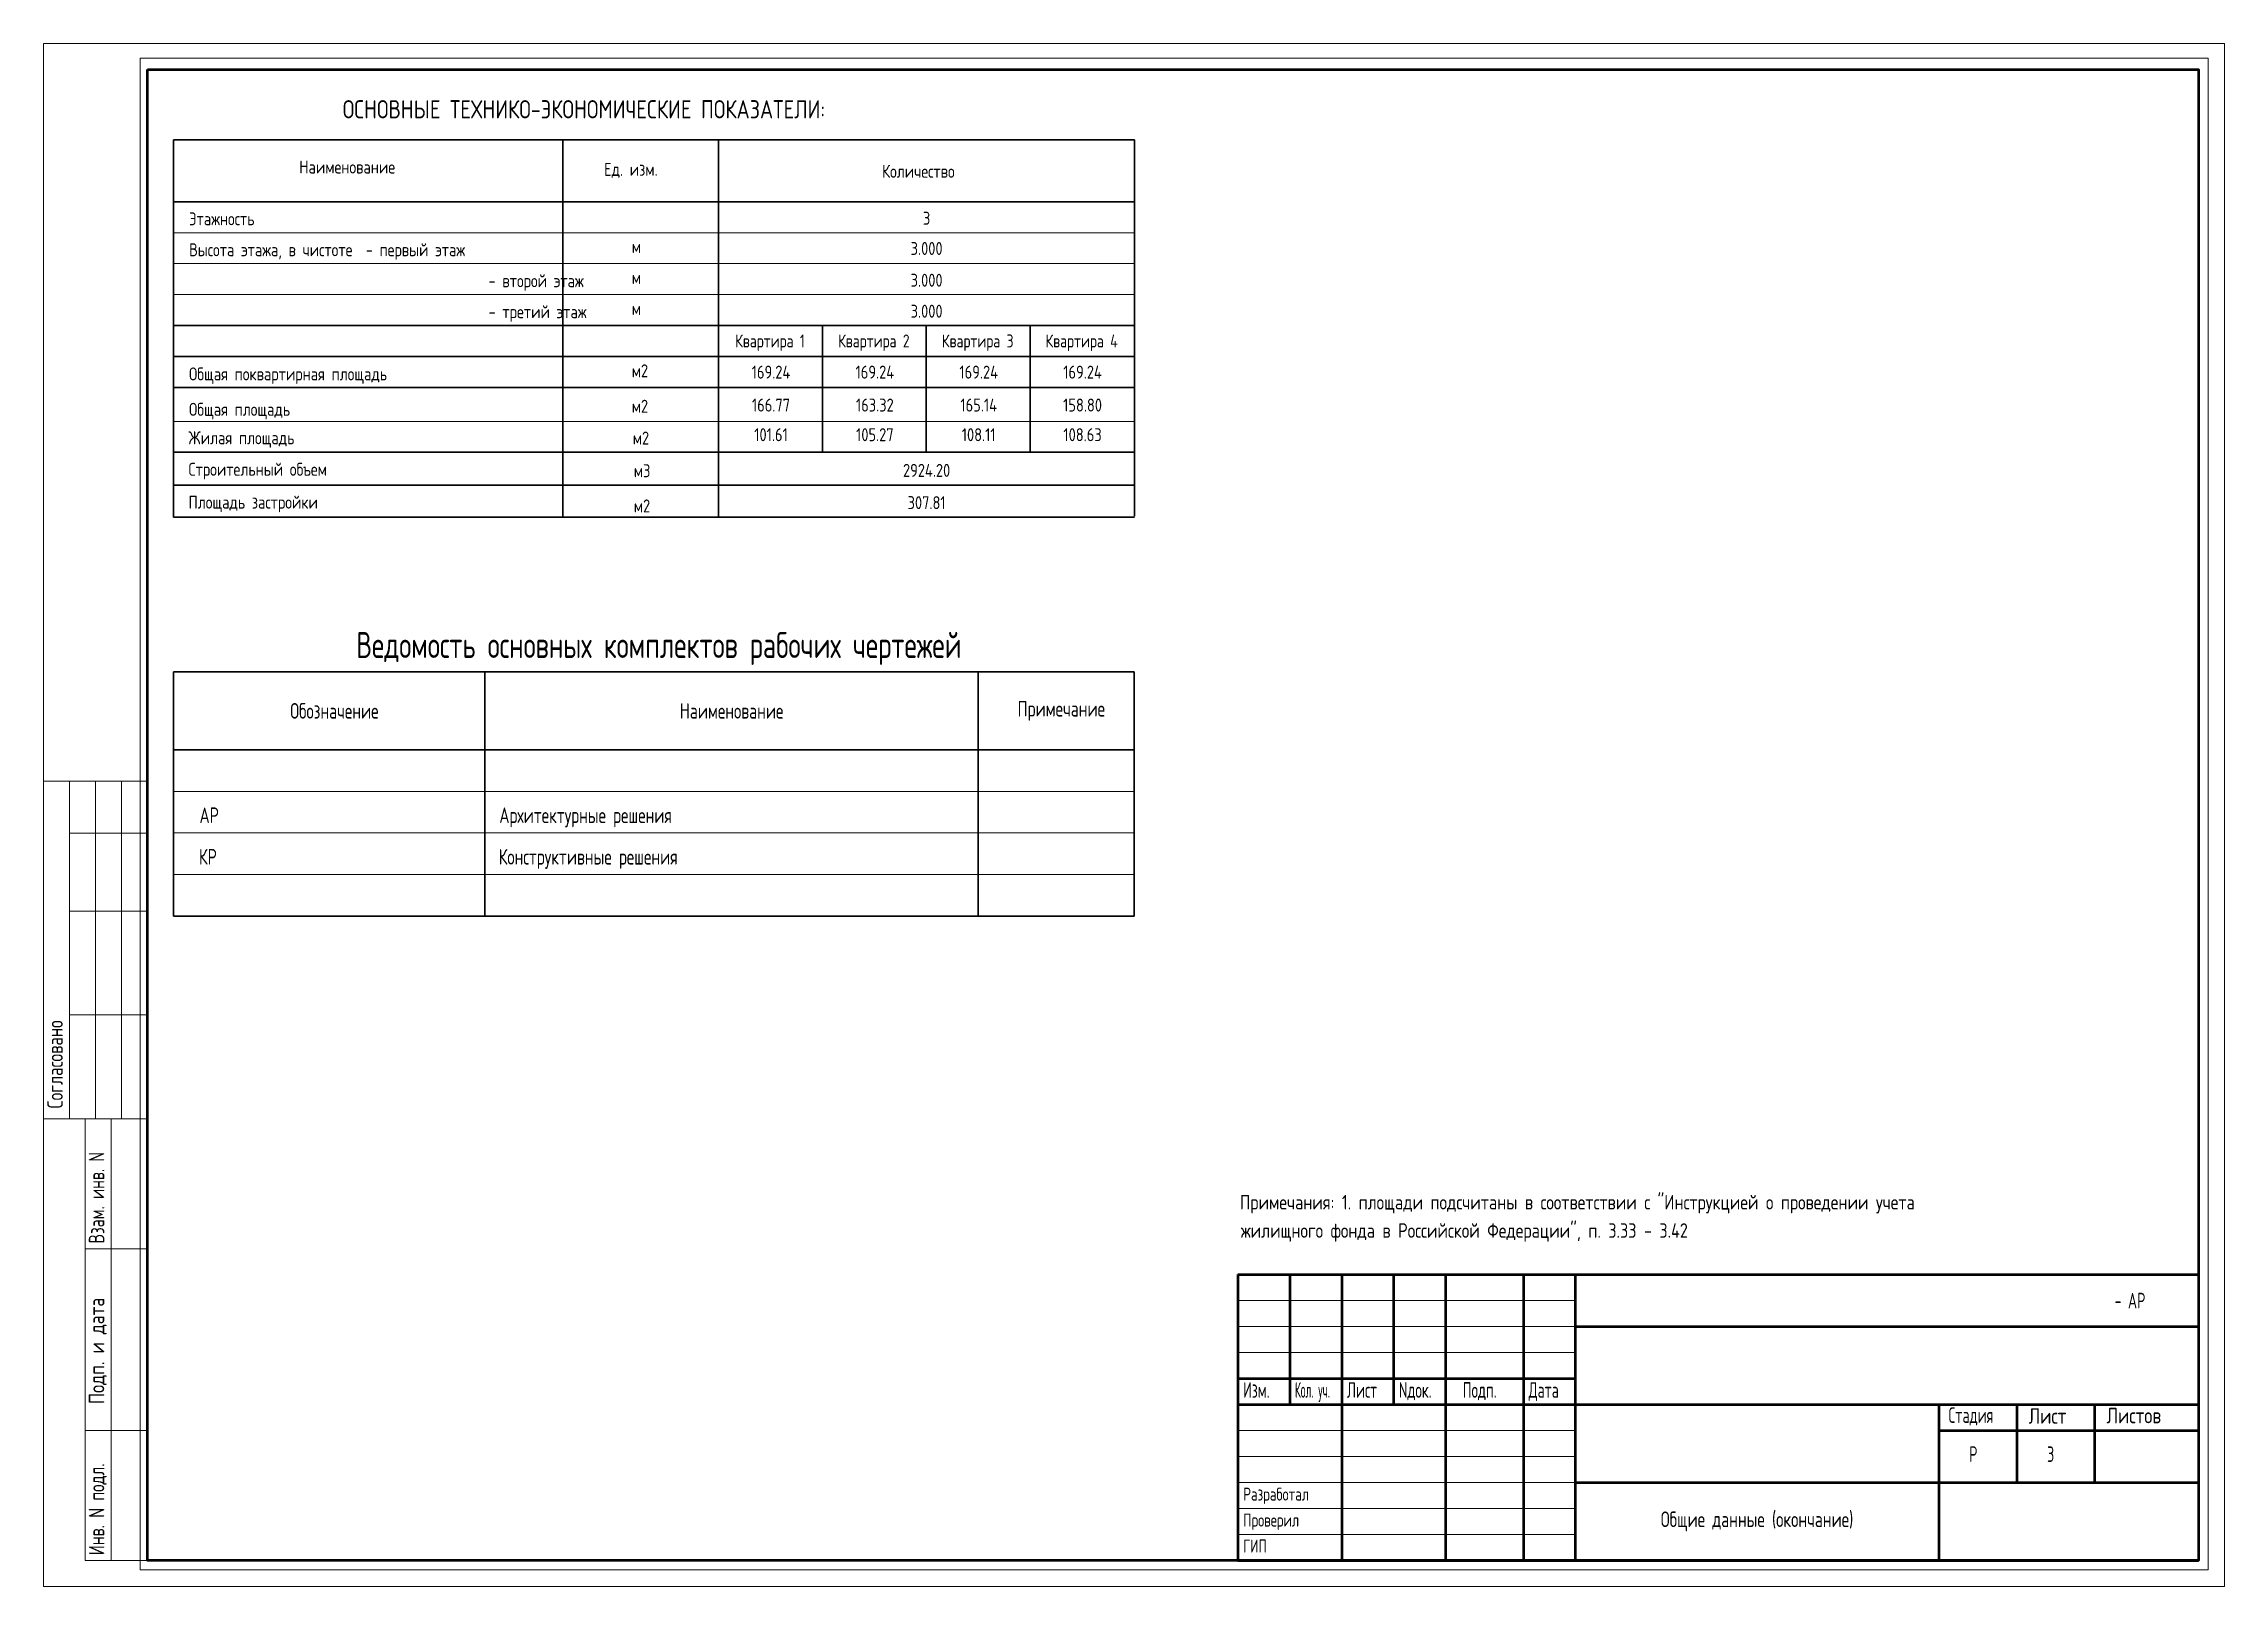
# Paper-space layout 'A3' of a CAD drawing. Header units: millimetres. Extents: x -3 to 417, y -3 to 294.
# The model-space entities are those that its viewports show. They can reach past a viewport. Long polylines and large blocks are cut down to what shows.
import ezdxf
from ezdxf.enums import TextEntityAlignment as Align

# ---------------------------------------------------------------- set-up
doc = ezdxf.new("R2010")
doc.units = ezdxf.units.MM
doc.header["$LTSCALE"] = 100
for name, color, linetype, lineweight in [('0.3', 7, 'Continuous', 30), ('0.5', 7, 'Continuous', 50), ('Примітки 0.09', 200, 'Continuous', 9), ('Тонкі 0.18', 142, 'Continuous', 18), ('Штрихування 0.09', 253, 'Continuous', 9)]:
    doc.layers.add(name, color=color, linetype=linetype, lineweight=lineweight)
doc.layers.add('ViewPorts', color=240, linetype='Continuous', plot=False)
doc.styles.add('GOST 2.304', font='CS_Gost2304.shx')
doc.styles.add('SPDS', font='SPDS.shx', dxfattribs={"width": 0.9})

# ---------------------------------------------------------------- blocks, each defined once
blk = doc.blocks.new('A$C1BD929A5')
at = {"layer": 'Тонкі 0.18', "color": 0, "extrusion": (1, 0, 0)}
for points, elevation in [([(8500, 0), (15000, 0)], -2000), ([(14000, 0), (15000, 0)], -1500), ([(14000, 0), (15000, 0)], -1000), ([(14000, 0), (15000, 0)], -500), ([(12500, 0), (14000, 0)], -1500), ([(12500, 0), (14000, 0)], -1000), ([(12500, 0), (14000, 0)], -500), ([(10500, 0), (12500, 0)], -1500), ([(10500, 0), (12500, 0)], -1000), ([(10500, 0), (12500, 0)], -500), ([(8500, 0), (10500, 0)], -1500), ([(8500, 0), (10500, 0)], -1000), ([(8500, 0), (10500, 0)], -500), ([(0, 0), (8500, 0)], -1200), ([(0, 0), (8500, 0)], -700)]:
    blk.add_lwpolyline(points, dxfattribs=dict(at, elevation=elevation))
at = {"layer": 'Тонкі 0.18', "color": 0, "extrusion": (0, 1, 0)}
for points, elevation in [([(2000, 0), (0, 0)], 15000), ([(1500, 0), (1000, 0)], 14000), ([(1000, 0), (500, 0)], 14000), ([(500, 0), (0, 0)], 14000), ([(1500, 0), (1000, 0)], 12500), ([(1000, 0), (500, 0)], 12500), ([(500, 0), (0, 0)], 12500), ([(1500, 0), (1000, 0)], 10500), ([(1000, 0), (500, 0)], 10500), ([(500, 0), (0, 0)], 10500), ([(2000, 0), (0, 0)], 8500), ([(1200, 0), (0, 0)], 8500), ([(1200, 0), (0, 0)], 6000), ([(1200, 0), (0, 0)], 2500)]:
    blk.add_lwpolyline(points, dxfattribs=dict(at, elevation=elevation))
at = {"layer": 'Тонкі 0.18', "color": 0, "extrusion": (1, 0, 0)}
blk.add_lwpolyline([(0, 0), (8500, 0)], dxfattribs=at)
at = {"layer": 'Тонкі 0.18', "color": 0, "extrusion": (0, 1, 0)}
blk.add_lwpolyline([(1200, 0), (0, 0)], dxfattribs=at)
at = {"layer": 'Тонкі 0.18', "color": 0, "ltscale": 0.01, "style": 'SPDS'}
for s, width, p in [('Согласовано', 0.95, (-1630, 8700)), ('Взам. инв. N', 0.898187, (-830, 6100)), ('Инв. N подл.', 0.909605, (-830, 100))]:
    blk.add_text(s, height=300, rotation=90, dxfattribs=dict(at, width=width)).set_placement(p)
blk.add_text('Подп. и дата', height=300, rotation=90, dxfattribs=at).set_placement((-830, 3010))
blk = doc.blocks.new('A$C2803562B')
at = {"color": 7, "lineweight": 50, "extrusion": (1, 0, 0)}
for points, elevation in [([(5500, 0), (5000, 0)], -17500), ([(5500, 0), (5000, 0)], -16500), ([(5500, 0), (5000, 0)], -15500), ([(5500, 0), (5000, 0)], -14500), ([(5500, 0), (5000, 0)], -13000), ([(5500, 0), (5000, 0)], -12000), ([(5000, 0), (4500, 0)], -17500), ([(5000, 0), (4500, 0)], -16500), ([(5000, 0), (4500, 0)], -15500), ([(5000, 0), (4500, 0)], -14500), ([(5000, 0), (4500, 0)], -13000), ([(5000, 0), (4500, 0)], -12000), ([(4500, 0), (4000, 0)], -17500), ([(4500, 0), (4000, 0)], -16500), ([(4500, 0), (4000, 0)], -15500), ([(4500, 0), (4000, 0)], -14500), ([(4500, 0), (4000, 0)], -13000), ([(4500, 0), (4000, 0)], -12000), ([(4000, 0), (3500, 0)], -17500), ([(4000, 0), (3500, 0)], -16500), ([(4000, 0), (3500, 0)], -15500), ([(4000, 0), (3500, 0)], -14500), ([(4000, 0), (3500, 0)], -13000), ([(4000, 0), (3500, 0)], -12000), ([(3500, 0), (3000, 0)], -17500), ([(3500, 0), (3000, 0)], -16500), ([(3500, 0), (3000, 0)], -15500), ([(3500, 0), (3000, 0)], -14500), ([(3500, 0), (3000, 0)], -13000), ([(3500, 0), (3000, 0)], -12000), ([(3000, 0), (2500, 0)], -16500), ([(3000, 0), (2500, 0)], -14500), ([(3000, 0), (2500, 0)], -13000), ([(3000, 0), (2500, 0)], -12000), ([(3000, 0), (2500, 0)], -5000), ([(3000, 0), (2500, 0)], -3500), ([(3000, 0), (2500, 0)], -2000), ([(2500, 0), (2000, 0)], -16500), ([(2500, 0), (2000, 0)], -14500), ([(2500, 0), (2000, 0)], -13000), ([(2500, 0), (2000, 0)], -12000), ([(2500, 0), (2000, 0)], -5000), ([(2500, 0), (2000, 0)], -3500), ([(2500, 0), (2000, 0)], -2000), ([(2000, 0), (1500, 0)], -16500), ([(2000, 0), (1500, 0)], -14500), ([(2000, 0), (1500, 0)], -13000), ([(2000, 0), (1500, 0)], -12000), ([(2000, 0), (1500, 0)], -5000), ([(2000, 0), (1500, 0)], -3500), ([(2000, 0), (1500, 0)], -2000), ([(1500, 0), (1000, 0)], -16500), ([(1500, 0), (1000, 0)], -14500), ([(1500, 0), (1000, 0)], -13000), ([(1500, 0), (1000, 0)], -12000), ([(1500, 0), (0, 0)], -5000), ([(1000, 0), (500, 0)], -16500), ([(1000, 0), (500, 0)], -14500), ([(1000, 0), (500, 0)], -13000), ([(1000, 0), (500, 0)], -12000), ([(500, 0), (0, 0)], -16500), ([(500, 0), (0, 0)], -14500), ([(500, 0), (0, 0)], -13000), ([(500, 0), (0, 0)], -12000)]:
    blk.add_lwpolyline(points, dxfattribs=dict(at, elevation=elevation))
at = {"color": 7, "extrusion": (0, 1, 0)}
for points, elevation in [([(18500, 0), (17500, 0)], 5000), ([(17500, 0), (16500, 0)], 5000), ([(16500, 0), (15500, 0)], 5000), ([(15500, 0), (14500, 0)], 5000), ([(14500, 0), (13000, 0)], 5000), ([(13000, 0), (12000, 0)], 5000), ([(18500, 0), (17500, 0)], 4500), ([(17500, 0), (16500, 0)], 4500), ([(16500, 0), (15500, 0)], 4500), ([(15500, 0), (14500, 0)], 4500), ([(14500, 0), (13000, 0)], 4500), ([(13000, 0), (12000, 0)], 4500), ([(18500, 0), (17500, 0)], 4000), ([(17500, 0), (16500, 0)], 4000), ([(16500, 0), (15500, 0)], 4000), ([(15500, 0), (14500, 0)], 4000), ([(14500, 0), (13000, 0)], 4000), ([(13000, 0), (12000, 0)], 4000), ([(18500, 0), (17500, 0)], 2500), ([(17500, 0), (16500, 0)], 2500), ([(16500, 0), (15500, 0)], 2500), ([(15500, 0), (14500, 0)], 2500), ([(14500, 0), (13000, 0)], 2500), ([(13000, 0), (12000, 0)], 2500), ([(18500, 0), (17500, 0)], 2000), ([(17500, 0), (16500, 0)], 2000), ([(16500, 0), (15500, 0)], 2000), ([(15500, 0), (14500, 0)], 2000), ([(14500, 0), (13000, 0)], 2000), ([(13000, 0), (12000, 0)], 2000), ([(18500, 0), (17500, 0)], 1500), ([(17500, 0), (16500, 0)], 1500), ([(16500, 0), (15500, 0)], 1500), ([(15500, 0), (14500, 0)], 1500), ([(14500, 0), (13000, 0)], 1500), ([(13000, 0), (12000, 0)], 1500), ([(18500, 0), (17500, 0)], 1000), ([(17500, 0), (16500, 0)], 1000), ([(16500, 0), (15500, 0)], 1000), ([(15500, 0), (14500, 0)], 1000), ([(14500, 0), (13000, 0)], 1000), ([(13000, 0), (12000, 0)], 1000), ([(18500, 0), (17500, 0)], 500), ([(17500, 0), (16500, 0)], 500), ([(16500, 0), (15500, 0)], 500), ([(15500, 0), (14500, 0)], 500), ([(14500, 0), (13000, 0)], 500), ([(13000, 0), (12000, 0)], 500)]:
    blk.add_lwpolyline(points, dxfattribs=dict(at, elevation=elevation))
at = {"color": 7, "lineweight": 50, "extrusion": (0, 1, 0)}
for points, elevation in [([(12000, 0), (5000, 0)], 4500), ([(5000, 0), (3500, 0)], 4500), ([(3500, 0), (2000, 0)], 4500), ([(2000, 0), (0, 0)], 4500), ([(18500, 0), (17500, 0)], 3500), ([(17500, 0), (16500, 0)], 3500), ([(16500, 0), (15500, 0)], 3500), ([(15500, 0), (14500, 0)], 3500), ([(14500, 0), (13000, 0)], 3500), ([(13000, 0), (12000, 0)], 3500), ([(18500, 0), (17500, 0)], 3000), ([(17500, 0), (16500, 0)], 3000), ([(16500, 0), (15500, 0)], 3000), ([(15500, 0), (14500, 0)], 3000), ([(14500, 0), (13000, 0)], 3000), ([(13000, 0), (12000, 0)], 3000), ([(12000, 0), (5000, 0)], 3000), ([(5000, 0), (3500, 0)], 3000), ([(3500, 0), (2000, 0)], 3000), ([(2000, 0), (0, 0)], 3000), ([(5000, 0), (3500, 0)], 2500), ([(3500, 0), (2000, 0)], 2500), ([(2000, 0), (0, 0)], 2500), ([(12000, 0), (5000, 0)], 1500), ([(5000, 0), (3500, 0)], 1500), ([(3500, 0), (2000, 0)], 1500), ([(2000, 0), (0, 0)], 1500)]:
    blk.add_lwpolyline(points, dxfattribs=dict(at, elevation=elevation))
at = {"extrusion": (0, 1, 0)}
blk.add_lwpolyline([(18500, 0), (0, 0)], dxfattribs=at)
at = {"layer": '0.5', "color": 0, "extrusion": (1, 0, 0), "elevation": -18500}
blk.add_lwpolyline([(5500, 0), (0, 0)], dxfattribs=at)
at = {"layer": '0.5', "color": 0, "extrusion": (0, 1, 0), "elevation": 5500}
blk.add_lwpolyline([(18500, 0), (0, 0)], dxfattribs=at)
at = {"layer": '0.5', "color": 0, "extrusion": (1, 0, 0)}
blk.add_lwpolyline([(5500, 0), (0, 0)], dxfattribs=at)
at = {"layer": '0.5', "color": 0, "extrusion": (0, 1, 0)}
blk.add_lwpolyline([(18500, 0), (0, 0)], dxfattribs=at)
at = {"color": 7, "style": 'SPDS'}
for s, height, width, p in [('- АР', 300, 0.805546, (-1613, 4850)), ('Изм.', 300, 0.8, (-18400, 3130)), ('Кол. уч.', 300, 0.6, (-17400, 3130)), ('Лист', 300, 0.8, (-16400, 3130)), ('Nдок.', 300, 0.8, (-15400, 3130)), ('Подп.', 300, 0.8, (-14169, 3130)), ('Дата', 300, 0.8, (-12900, 3130)), ('Стадия', 300, 0.805546, (-4811, 2646)), ('Р', 300, 0.805546, (-4415, 1895)), ('Разработал', 250, 0.9, (-18396, 1150)), ('Проверил', 250, 0.9, (-18396, 650)), ('ГИП', 250, 0.9, (-18396, 150))]:
    blk.add_text(s, height=height, dxfattribs=dict(at, width=width)).set_placement(p)
for s, p in [('Лист', (-3269, 2630)), ('Листов', (-1769, 2638))]:
    blk.add_text(s, height=300, dxfattribs=at).set_placement(p)

msp = doc.modelspace()

# ---------------------------------------------------------------- linework, layer by layer
at = {"layer": '0.3'}
for p, q in [((195104.617, -61018.896), (195104.617, -68283.439)), ((195104.617, -61018.896), (213616.296, -61018.896)), ((202604.617, -61018.896), (202605.216, -68265.372)), ((205604.617, -61018.896), (205605.162, -68265.372)), ((195104.617, -64597.215), (213616.296, -64597.215)), ((207604.931, -67036.464), (207604.931, -64597.215)), ((209604.976, -67036.464), (209604.976, -64597.215)), ((211605.02, -67036.464), (211605.02, -64597.215)), ((195104.617, -65193.602), (213616.296, -65193.602)), ((195104.617, -65789.989), (213616.296, -65789.989)), ((195104.617, -67036.464), (213616.296, -67036.464)), ((195104.617, -71263.547), (213604.617, -71263.547)), ((195104.617, -75963.547), (195104.617, -71263.547)), ((201104.617, -71263.547), (201104.617, -75963.547)), ((210604.617, -71263.547), (210604.617, -75963.547)), ((213604.617, -71263.547), (213604.617, -75963.547)), ((195104.617, -72763.547), (213604.617, -72763.547)), ((195104.617, -75963.547), (213604.617, -75963.547))]:
    msp.add_line(p, q, dxfattribs=at)
at = {"layer": '0.3', "linetype": 'ByBlock'}
for p, q in [((213616.296, -61018.896), (213615.697, -68265.372)), ((195104.617, -67668.985), (213615.796, -67668.985)), ((195104.617, -68283.439), (213615.796, -68283.439))]:
    msp.add_line(p, q, dxfattribs=at)
at = {"layer": '0.3', "ltscale": 2}
msp.add_line((195104.617, -62211.669), (213616.296, -62211.669), dxfattribs=at)
at = {"layer": '0.3'}
msp.add_arc((195105.163, -67695.836), 0.5, 180, 270.0000003, dxfattribs=at)
at = {"layer": '0.5', "color": 0}
msp.add_lwpolyline([(194604.617, -59668.985), (234104.617, -59668.985), (234104.617, -88368.985), (194604.617, -88368.985)], close=True, dxfattribs=at)
at = {"layer": 'Тонкі 0.18', "ltscale": 2}
for p, q in [((195104.617, -62808.056), (213616.296, -62808.056)), ((195104.617, -63404.442), (213616.296, -63404.442)), ((195104.617, -64000.829), (213616.296, -64000.829)), ((195104.617, -66440.077), (213616.296, -66440.077))]:
    msp.add_line(p, q, dxfattribs=at)
at = {"layer": 'Тонкі 0.18'}
for p, q in [((195104.617, -73563.547), (213604.617, -73563.547)), ((195104.617, -74363.547), (213604.617, -74363.547)), ((195104.617, -75163.547), (213604.617, -75163.547))]:
    msp.add_line(p, q, dxfattribs=at)

# ---------------------------------------------------------------- texts
at = {"layer": 'Примітки 0.09', "ltscale": 2, "style": 'GOST 2.304'}
for s, height, p in [('ОСНОВНЫЕ ТЕХНИКО-ЭКОНОМИЧЕСКИЕ ПОКАЗАТЕЛИ:', 350, (198366.693, -60607.803)), ('Наименование', 250, (197527.938, -61669.439)), ('Ед. изм.', 250, (203397.008, -61714.161)), ('Количество', 250, (208751.908, -61751.557)), ('Этажность', 250, (195405.422, -62665.766)), ('Высота этажа, в чистоте  - первый этаж', 250, (195405.422, -63262.152)), ('м', 250, (203931.182, -63202.28)), ('                                             - второй этаж', 250, (195405.422, -63858.539)), ('м', 250, (203931.182, -63798.666)), ('                                             - третий этаж', 250, (195405.471, -64454.925)), ('м', 250, (203931.231, -64395.053)), ('Общая поквартирная площадь', 250, (195405.468, -65652.131)), ('м2', 250, (203931.228, -65592.259)), ('Общая площадь', 250, (195405.468, -66333.922)), ('м2', 250, (203931.228, -66274.049)), ('Жилая площадь', 250, (195395.509, -66881.592)), ('м2', 250, (203951.325, -66886.533)), ('Строительный объем', 250, (195395.509, -67487.831)), ('м3', 250, (203971.396, -67516.251)), ('Площадь застройки', 250, (195395.509, -68121.1)), ('м2', 250, (203971.396, -68192.464))]:
    msp.add_text(s, height=height, dxfattribs=at).set_placement(p)
for s, p in [('3', (209610.456, -62655.642)), ('3.000', (209610.456, -63237.431)), ('3.000', (209610.456, -63848.415)), ('3.000', (209610.506, -64444.802)), ('169.24', (206613.573, -65617.43)), ('169.24', (208613.573, -65617.43)), ('169.24', (210613.618, -65617.43)), ('169.24', (212613.663, -65617.43)), ('166.77', (206613.621, -66251.858)), ('163.32', (208613.621, -66251.858)), ('165.14', (210613.666, -66251.858)), ('158.80', (212613.711, -66251.858)), ('101.61', (206613.621, -66822.418)), ('105.27', (208613.621, -66822.418)), ('108.11', (210613.666, -66822.418)), ('108.63', (212613.711, -66822.418)), ('2924.20', (209610.503, -67508.812)), ('307.81', (209610.503, -68130.498))]:
    msp.add_text(s, height=250, dxfattribs=at).set_placement(p, align=Align.CENTER)
at = {"layer": 'Примітки 0.09', "ltscale": 2, "style": 'GOST 2.304', "width": 0.95}
for s, p in [('Квартира 1', (206594.71, -64892.368)), ('Квартира 2', (208594.755, -64892.368)), ('Квартира 3', (210594.8, -64892.368)), ('Квартира 4', (212594.845, -64892.368))]:
    msp.add_text(s, height=250, dxfattribs=at).set_placement(p, align=Align.MIDDLE_CENTER)
at = {"layer": 'Примітки 0.09', "style": 'SPDS', "width": 0.9}
for s, p in [('АP', (195607.037, -74172.616)), ('Архитектурные решения', (201381.163, -74172.616)), ('КР', (195595.19, -74972.616)), ('Конструктивные решения', (201369.316, -74972.616))]:
    msp.add_text(s, height=300, dxfattribs=at).set_placement(p)
at = {"layer": 'Примітки 0.09', "ltscale": 2, "style": 'GOST 2.304'}
for s, p in [('Примечания: 1. площади подсчитаны в соответствии с "Инструкцией о проведении учета ', (215644.355, -81331.723)), ('жилищного фонда в Российской Федерации", п. 3.33 - 3.42', (215663.192, -81876.569))]:
    msp.add_text(s, height=280, dxfattribs=at).set_placement(p, align=Align.TOP_LEFT)
at = {"layer": 'Примітки 0.09', "attachment_point": 5, "style": 'SPDS'}
for s, insert, char_height, width in [('Ведомость основных комплектов рабочих чертежей', (204454.617, -70813.547), 500, 18400), ('Обозначение', (198204.617, -72013.547), 300, 5900), ('Наименование', (205854.617, -72013.547), 300, 9500), ('Примечание', (212204.617, -72013.547), 300, 2900)]:
    msp.add_mtext(s, dxfattribs=dict(at, insert=insert, char_height=char_height, width=width))

psp = doc.layouts.new('A3')

# ---------------------------------------------------------------- linework, layer by layer
at = {"layer": '0.5', "ltscale": 0.01}
psp.add_lwpolyline([(16.98, 288.8), (411.98, 288.8), (411.98, 1.83), (16.98, 1.83)], close=True, dxfattribs=at)
at = {"layer": 'Штрихування 0.09', "ltscale": 0.01}
psp.add_lwpolyline([(-3.02, 293.8), (416.98, 293.8), (416.98, -3.17), (-3.02, -3.17)], close=True, dxfattribs=at)

# ---------------------------------------------------------------- block references
at = {"xscale": 0.009999999999990905, "yscale": 0.009999999999990905, "zscale": 0.009999999999990905}
psp.add_blockref('A$C1BD929A5', (16.98, 1.83), dxfattribs=at)
at = {"layer": 'Тонкі 0.18', "xscale": 0.009999999999990905, "yscale": 0.009999999999990905, "zscale": 0.009999999999990905}
psp.add_blockref('A$C2803562B', (411.98, 1.83), dxfattribs=at)

# ---------------------------------------------------------------- texts
at = {"layer": 'Примітки 0.09', "style": 'SPDS', "width": 0.805546}
psp.add_text('3', height=3, dxfattribs=at).set_placement((382.84, 20.77))
at = {"layer": 'Примітки 0.09', "color": 7, "insert": (326.98, 9.33), "char_height": 3, "width": 70, "attachment_point": 5, "style": 'SPDS'}
psp.add_mtext('{\\C256;Общие данные (окончание)}', dxfattribs=at)

# ---------------------------------------------------------------- viewports
at = {"layer": 'ViewPorts', "ltscale": 0.01}
psp.add_viewport(center=(214.72, 145.5), size=(398.29, 291.0279), view_center_point=(214378.275, -73999.04), view_height=29102.78671, dxfattribs=at)

doc.saveas('drawing.dxf')
